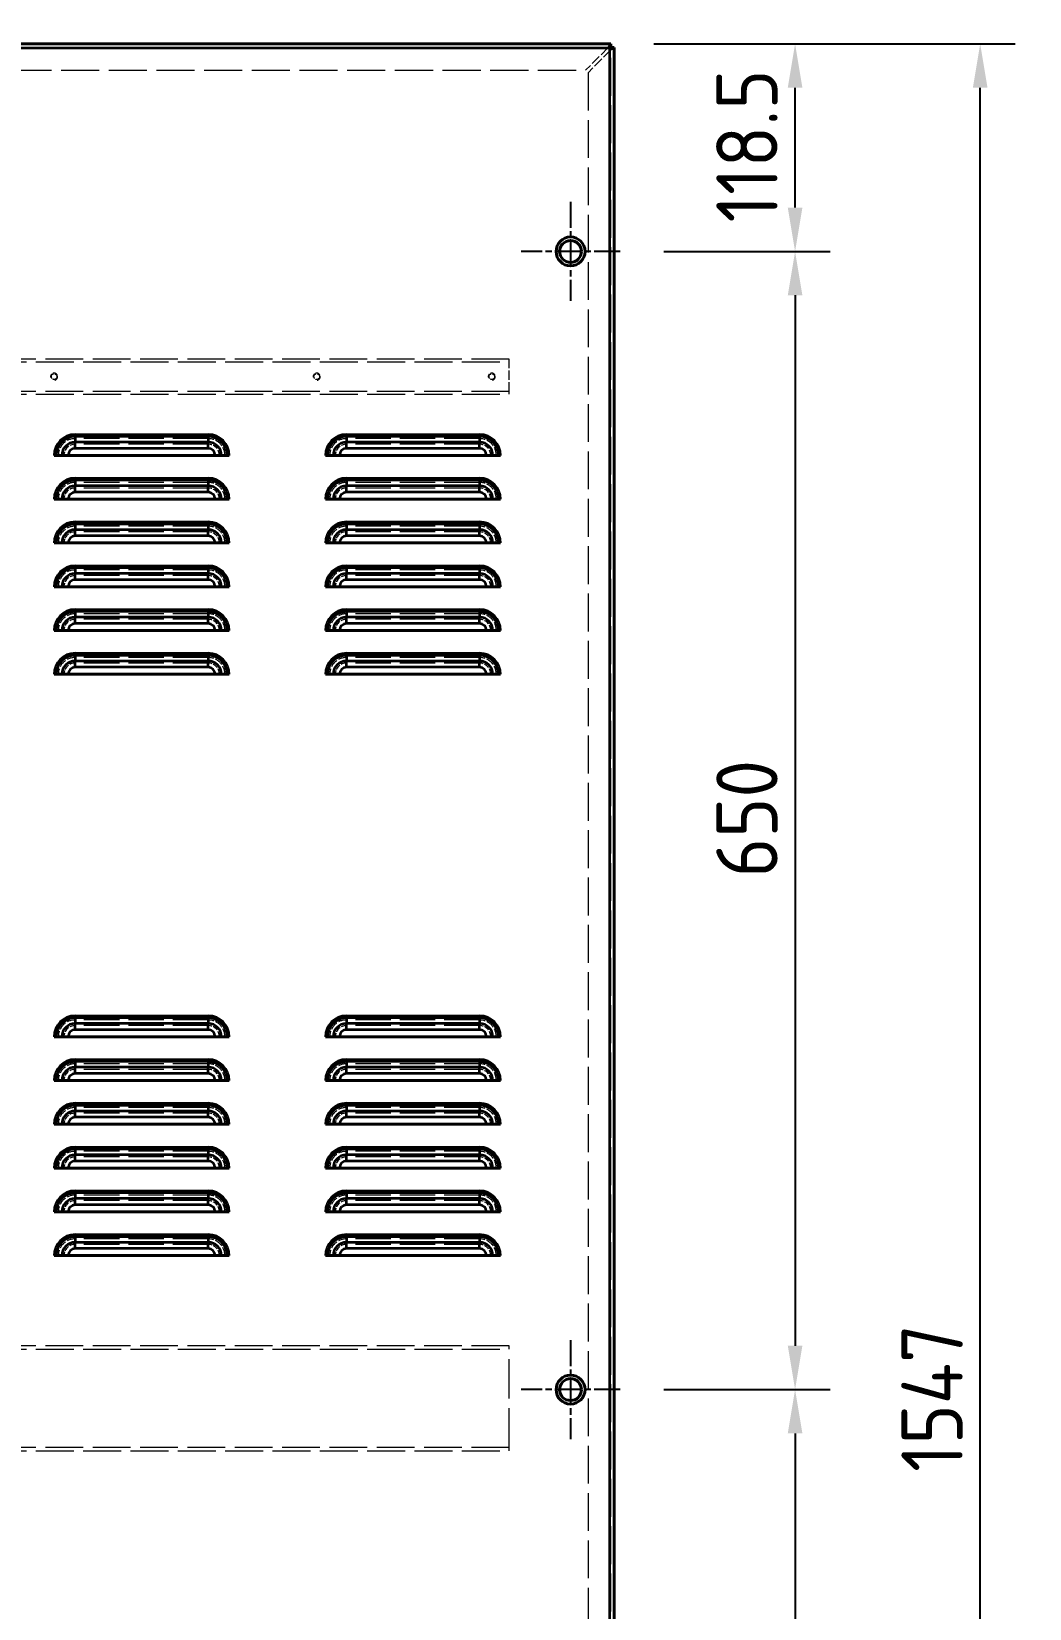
# Model space of a CAD drawing. Header units: millimetres. Extents: x 0 to 51860, y 0 to 5940.
# Drawn here: x 20619 to 21189, y 1892 to 2793 of the extents above; entities that cross this region are included whole.
import ezdxf

# ---------------------------------------------------------------- set-up
doc = ezdxf.new("R2010")
doc.units = ezdxf.units.MM
doc.header["$LTSCALE"] = 10
doc.linetypes.add('CHAIN', pattern=[0.3543, 0.2362, -0.0295, 0.0591, -0.0295])
doc.linetypes.add('DASHED', pattern=[0.2067, 0.1654, -0.0413])
for name, color, linetype, lineweight in [('가려진 것(ISO)', 2, 'DASHED', 18), ('가려진 좁은 것(ISO)', 2, 'DASHED', 18), ('가시적인 것(ISO)', 3, 'Continuous', 40), ('가시적인 좁은 것(ISO)', 3, 'Continuous', 35), ('기호(ISO)', 5, 'Continuous', 25), ('중심 표식(ISO)', 1, 'Continuous', 25), ('치수(ISO)', 2, 'Continuous', 25)]:
    doc.layers.add(name, color=color, linetype=linetype, lineweight=lineweight)
doc.styles.add('치수 텍스트_PSTEK_POSCO', font='isocp.shx')
doc.dimstyles.new('치수_PSTEK_POSCO', dxfattribs={"dimscale": 10, "dimtxt": 3.5, "dimasz": 2.5, "dimexe": 2, "dimexo": 2.5, "dimgap": 1, "dimtad": 1, "dimrnd": 1e-08, "dimdsep": 46, "dimtxsty": '치수 텍스트_PSTEK_POSCO', "dimcen": 0.09, "dimdle": 10, "dimclrd": 7, "dimclre": 7, "dimclrt": 2, "dimadec": 1, "dimazin": 2, "dimtfac": 1, "dimtmove": 0, "dimatfit": 3, "dimfxl": 0, "dimtolj": 1, "dimlwd": -1, "dimlwe": -1, "dimarcsym": 0})
doc.dimstyles.new('치수_PSTEK_POSCO$7', dxfattribs={"dimscale": 10, "dimtxt": 3.5, "dimasz": 2.5, "dimexe": 2, "dimexo": 2.5, "dimgap": 1, "dimtad": 1, "dimrnd": 1e-08, "dimdsep": 46, "dimtxsty": '치수 텍스트_PSTEK_POSCO', "dimcen": 0.09, "dimdle": 10, "dimclrd": 7, "dimclre": 7, "dimclrt": 2, "dimadec": 1, "dimazin": 2, "dimtfac": 1, "dimtmove": 0, "dimatfit": 3, "dimfxl": 0, "dimtolj": 1, "dimlwd": -1, "dimlwe": -1, "dimarcsym": 0})

# ---------------------------------------------------------------- blocks, each defined once
blk = doc.blocks.new('*D164')
at = {"layer": 'Defpoints', "color": 0}
for p in [(20949.64, 2785.83), (21161.12, 2785.83), (20949.64, 1238.83)]:
    blk.add_point(p, dxfattribs=at)
at = {"layer": '치수(ISO)', "color": 7}
for p, q in [((20974.64, 2785.83), (21181.12, 2785.83)), ((21161.12, 1263.83), (21161.12, 2760.83)), ((20974.64, 1238.83), (21181.12, 1238.83))]:
    blk.add_line(p, q, dxfattribs=at)
for points in [[(21156.95, 2760.83), (21165.29, 2760.83), (21161.12, 2785.83)], [(21156.95, 1263.83), (21165.29, 1263.83), (21161.12, 1238.83)]]:
    blk.add_solid(points, dxfattribs=at)
at = {"layer": '치수(ISO)', "color": 2, "insert": (21133.62, 1970.33), "char_height": 35, "attachment_point": 4, "rotation": 90, "style": '치수 텍스트_PSTEK_POSCO'}
blk.add_mtext('\\A1;1547', dxfattribs=at)
blk = doc.blocks.new('*D183')
at = {"layer": 'Defpoints', "color": 0}
for p in [(20955.39, 2667.33), (20955.39, 2017.33), (21055.39, 2017.33)]:
    blk.add_point(p, dxfattribs=at)
at = {"layer": '치수(ISO)', "color": 7}
for p, q in [((20980.39, 2667.33), (21075.39, 2667.33)), ((21055.39, 2642.33), (21055.39, 2042.33)), ((20980.39, 2017.33), (21075.39, 2017.33))]:
    blk.add_line(p, q, dxfattribs=at)
for points in [[(21051.22, 2642.33), (21059.55, 2642.33), (21055.39, 2667.33)], [(21051.22, 2042.33), (21059.55, 2042.33), (21055.39, 2017.33)]]:
    blk.add_solid(points, dxfattribs=at)
at = {"layer": '치수(ISO)', "color": 2, "insert": (21027.89, 2309.77), "char_height": 35, "attachment_point": 4, "rotation": 90, "style": '치수 텍스트_PSTEK_POSCO'}
blk.add_mtext('\\A1;650', dxfattribs=at)
blk = doc.blocks.new('*D184')
at = {"layer": 'Defpoints', "color": 0}
for p in [(20955.39, 2017.33), (20955.39, 1367.33), (21055.39, 1367.33)]:
    blk.add_point(p, dxfattribs=at)
at = {"layer": '치수(ISO)', "color": 7}
for p, q in [((20980.39, 2017.33), (21075.39, 2017.33)), ((21055.39, 1992.33), (21055.39, 1392.33)), ((20980.39, 1367.33), (21075.39, 1367.33))]:
    blk.add_line(p, q, dxfattribs=at)
for points in [[(21051.22, 1992.33), (21059.55, 1992.33), (21055.39, 2017.33)], [(21051.22, 1392.33), (21059.55, 1392.33), (21055.39, 1367.33)]]:
    blk.add_solid(points, dxfattribs=at)
at = {"layer": '치수(ISO)', "color": 2, "insert": (21027.89, 1659.77), "char_height": 35, "attachment_point": 4, "rotation": 90, "style": '치수 텍스트_PSTEK_POSCO'}
blk.add_mtext('\\A1;650', dxfattribs=at)
blk = doc.blocks.new('*D190')
at = {"layer": 'Defpoints', "color": 0}
for p in [(20949.64, 2785.83), (21055.39, 2785.83), (20955.39, 2667.33)]:
    blk.add_point(p, dxfattribs=at)
at = {"layer": '치수(ISO)', "color": 7}
for p, q in [((20974.64, 2785.83), (21075.39, 2785.83)), ((21055.39, 2692.33), (21055.39, 2760.83)), ((20980.39, 2667.33), (21075.39, 2667.33))]:
    blk.add_line(p, q, dxfattribs=at)
for points in [[(21051.22, 2760.83), (21059.55, 2760.83), (21055.39, 2785.83)], [(21051.22, 2692.33), (21059.55, 2692.33), (21055.39, 2667.33)]]:
    blk.add_solid(points, dxfattribs=at)
at = {"layer": '치수(ISO)', "color": 2, "insert": (21027.89, 2683.85), "char_height": 35, "attachment_point": 4, "rotation": 90, "style": '치수 텍스트_PSTEK_POSCO'}
blk.add_mtext('\\A1;118.5', dxfattribs=at)

msp = doc.modelspace()

# ---------------------------------------------------------------- linework, layer by layer
at = {"layer": '가려진 것(ISO)', "ltscale": 13.187259}
msp.add_line((20949.6371, 2783.8297), (20104.6371, 2783.8297), dxfattribs=at)
at = {"layer": '가려진 것(ISO)', "ltscale": 3.474706}
for p, q in [((20948.6229, 2783.7297), (20935.7229, 2770.8297)), ((20950.0371, 2782.3155), (20937.1371, 2769.4155))]:
    msp.add_line(p, q, dxfattribs=at)
at = {"layer": '가려진 것(ISO)', "ltscale": 13.087873}
msp.add_line((20950.1371, 1241.3297), (20950.1371, 2783.3297), dxfattribs=at)
at = {"layer": '가려진 것(ISO)', "ltscale": 13.178061}
msp.add_line((20118.5513, 2770.8297), (20935.7229, 2770.8297), dxfattribs=at)
at = {"layer": '가려진 것(ISO)', "ltscale": 13.08117}
msp.add_line((20937.1371, 2769.4155), (20937.1371, 1255.2439), dxfattribs=at)
at = {"layer": '가려진 것(ISO)', "ltscale": 13.080328}
for p, q in [((20892.1371, 2605.8297), (20162.1371, 2605.8297)), ((20162.1371, 2604.2297), (20892.1371, 2604.2297)), ((20892.1371, 2587.4297), (20162.1371, 2587.4297)), ((20162.1371, 2585.8297), (20892.1371, 2585.8297)), ((20892.1371, 2042.3297), (20162.1371, 2042.3297)), ((20162.1371, 2040.3297), (20892.1371, 2040.3297)), ((20892.1371, 1984.3297), (20162.1371, 1984.3297)), ((20162.1371, 1982.3297), (20892.1371, 1982.3297))]:
    msp.add_line(p, q, dxfattribs=at)
at = {"layer": '가려진 것(ISO)', "ltscale": 0.304651}
for p, q in [((20892.1371, 2604.2297), (20892.1371, 2605.8297)), ((20892.1371, 2585.8297), (20892.1371, 2587.4297))]:
    msp.add_line(p, q, dxfattribs=at)
at = {"layer": '가려진 것(ISO)', "ltscale": 3.19979}
msp.add_line((20892.1371, 2587.4297), (20892.1371, 2604.2297), dxfattribs=at)
at = {"layer": '가려진 것(ISO)', "ltscale": 0.380839}
for p, q in [((20892.1371, 2040.3297), (20892.1371, 2042.3297)), ((20892.1371, 1982.3297), (20892.1371, 1984.3297))]:
    msp.add_line(p, q, dxfattribs=at)
at = {"layer": '가려진 것(ISO)', "ltscale": 13.546203}
msp.add_line((20892.1371, 1984.3297), (20892.1371, 2040.3297), dxfattribs=at)
at = {"layer": '가려진 것(ISO)', "ltscale": 1.939842}
for centre in [(20632.1371, 2595.8297), (20782.1371, 2595.8297), (20882.1371, 2595.8297)]:
    msp.add_circle(centre, 1.621, dxfattribs=at)
at = {"layer": '가려진 것(ISO)', "ltscale": 1.795034}
for centre in [(20632.1371, 2595.8297), (20782.1371, 2595.8297), (20882.1371, 2595.8297)]:
    msp.add_arc(centre, 2, 280, 190, dxfattribs=at)
at = {"layer": '가려진 것(ISO)', "ltscale": 0.684692}
for points in [[(20948.6229, 2783.7297), (20948.9792, 2784.544), (20949.3355, 2785.3349), (20949.6918, 2785.6577), (20949.8167, 2785.7708), (20949.9415, 2785.8297), (20950.0664, 2785.8297)], [(20952.1371, 2783.759), (20952.1371, 2783.4027), (20951.6171, 2783.0464), (20950.8696, 2782.6901), (20950.6076, 2782.5652), (20950.3224, 2782.4404), (20950.0371, 2782.3155)]]:
    msp.add_open_spline(points, degree=3, knots=[0, 0, 0, 0, 1.16317827, 1.16317827, 1.16317827, 1.57079633, 1.57079633, 1.57079633, 1.57079633], dxfattribs=at)
at = {"layer": '가려진 것(ISO)', "ltscale": 0.194202}
for points in [[(20949.6371, 2783.8182), (20949.299, 2783.801), (20948.961, 2783.7665), (20948.6229, 2783.7297)], [(20950.1256, 2783.3297), (20950.1083, 2782.9917), (20950.0739, 2782.6536), (20950.0371, 2782.3155)]]:
    msp.add_open_spline(points, degree=3, dxfattribs=at)
at = {"layer": '가려진 좁은 것(ISO)', "ltscale": 13.155603}
msp.add_line((20948.6229, 2783.7297), (20105.6513, 2783.7297), dxfattribs=at)
at = {"layer": '가려진 좁은 것(ISO)', "ltscale": 13.070656}
msp.add_line((20950.0371, 1242.3439), (20950.0371, 2782.3155), dxfattribs=at)
at = {"layer": '가려진 좁은 것(ISO)', "ltscale": 12.256087}
for p, q in [((20720.1371, 2560.4297), (20644.1371, 2560.4297)), ((20875.1371, 2560.4297), (20799.1371, 2560.4297)), ((20720.1371, 2557.2297), (20644.1371, 2557.2297)), ((20875.1371, 2557.2297), (20799.1371, 2557.2297)), ((20720.1371, 2535.4297), (20644.1371, 2535.4297)), ((20720.1371, 2532.2297), (20644.1371, 2532.2297)), ((20875.1371, 2535.4297), (20799.1371, 2535.4297)), ((20875.1371, 2532.2297), (20799.1371, 2532.2297)), ((20720.1371, 2510.4297), (20644.1371, 2510.4297)), ((20720.1371, 2507.2297), (20644.1371, 2507.2297)), ((20875.1371, 2510.4297), (20799.1371, 2510.4297)), ((20875.1371, 2507.2297), (20799.1371, 2507.2297)), ((20720.1371, 2485.4297), (20644.1371, 2485.4297)), ((20720.1371, 2482.2297), (20644.1371, 2482.2297)), ((20875.1371, 2485.4297), (20799.1371, 2485.4297)), ((20875.1371, 2482.2297), (20799.1371, 2482.2297)), ((20720.1371, 2460.4297), (20644.1371, 2460.4297)), ((20875.1371, 2460.4297), (20799.1371, 2460.4297)), ((20720.1371, 2457.2297), (20644.1371, 2457.2297)), ((20875.1371, 2457.2297), (20799.1371, 2457.2297)), ((20720.1371, 2435.4297), (20644.1371, 2435.4297)), ((20720.1371, 2432.2297), (20644.1371, 2432.2297)), ((20875.1371, 2435.4297), (20799.1371, 2435.4297)), ((20875.1371, 2432.2297), (20799.1371, 2432.2297)), ((20720.1371, 2228.4297), (20644.1371, 2228.4297)), ((20720.1371, 2225.2297), (20644.1371, 2225.2297)), ((20875.1371, 2228.4297), (20799.1371, 2228.4297)), ((20875.1371, 2225.2297), (20799.1371, 2225.2297)), ((20720.1371, 2203.4297), (20644.1371, 2203.4297)), ((20720.1371, 2200.2297), (20644.1371, 2200.2297)), ((20875.1371, 2203.4297), (20799.1371, 2203.4297)), ((20875.1371, 2200.2297), (20799.1371, 2200.2297)), ((20720.1371, 2178.4297), (20644.1371, 2178.4297)), ((20720.1371, 2175.2297), (20644.1371, 2175.2297)), ((20875.1371, 2178.4297), (20799.1371, 2178.4297)), ((20875.1371, 2175.2297), (20799.1371, 2175.2297)), ((20720.1371, 2153.4297), (20644.1371, 2153.4297)), ((20875.1371, 2153.4297), (20799.1371, 2153.4297)), ((20720.1371, 2150.2297), (20644.1371, 2150.2297)), ((20875.1371, 2150.2297), (20799.1371, 2150.2297)), ((20720.1371, 2128.4297), (20644.1371, 2128.4297)), ((20875.1371, 2128.4297), (20799.1371, 2128.4297)), ((20720.1371, 2125.2297), (20644.1371, 2125.2297)), ((20875.1371, 2125.2297), (20799.1371, 2125.2297)), ((20720.1371, 2103.4297), (20644.1371, 2103.4297)), ((20720.1371, 2100.2297), (20644.1371, 2100.2297)), ((20875.1371, 2103.4297), (20799.1371, 2103.4297)), ((20875.1371, 2100.2297), (20799.1371, 2100.2297))]:
    msp.add_line(p, q, dxfattribs=at)
at = {"layer": '가려진 좁은 것(ISO)', "ltscale": 2.872115}
for centre, start, end in [((20644.1371, 2550.8297), 90, 180), ((20720.1371, 2550.8297), 0, 90), ((20799.1371, 2550.8297), 90, 180), ((20875.1371, 2550.8297), 0, 90), ((20644.1371, 2525.8297), 90, 180), ((20720.1371, 2525.8297), 0, 90), ((20799.1371, 2525.8297), 90, 180), ((20875.1371, 2525.8297), 0, 90), ((20644.1371, 2500.8297), 90, 180), ((20720.1371, 2500.8297), 0, 90), ((20799.1371, 2500.8297), 90, 180), ((20875.1371, 2500.8297), 0, 90), ((20644.1371, 2475.8297), 90, 180), ((20720.1371, 2475.8297), 0, 90), ((20799.1371, 2475.8297), 90, 180), ((20875.1371, 2475.8297), 0, 90), ((20644.1371, 2450.8297), 90, 180), ((20720.1371, 2450.8297), 0, 90), ((20799.1371, 2450.8297), 90, 180), ((20875.1371, 2450.8297), 0, 90), ((20644.1371, 2425.8297), 90, 180), ((20720.1371, 2425.8297), 0, 90), ((20799.1371, 2425.8297), 90, 180), ((20875.1371, 2425.8297), 0, 90), ((20644.1371, 2218.8297), 90, 180), ((20720.1371, 2218.8297), 0, 90), ((20799.1371, 2218.8297), 90, 180), ((20875.1371, 2218.8297), 0, 90), ((20644.1371, 2193.8297), 90, 180), ((20720.1371, 2193.8297), 0, 90), ((20799.1371, 2193.8297), 90, 180), ((20875.1371, 2193.8297), 0, 90), ((20644.1371, 2168.8297), 90, 180), ((20720.1371, 2168.8297), 0, 90), ((20799.1371, 2168.8297), 90, 180), ((20875.1371, 2168.8297), 0, 90), ((20644.1371, 2143.8297), 90, 180), ((20720.1371, 2143.8297), 0, 90), ((20799.1371, 2143.8297), 90, 180), ((20875.1371, 2143.8297), 0, 90), ((20644.1371, 2118.8297), 90, 180), ((20720.1371, 2118.8297), 0, 90), ((20799.1371, 2118.8297), 90, 180), ((20875.1371, 2118.8297), 0, 90), ((20644.1371, 2093.8297), 90, 180), ((20720.1371, 2093.8297), 0, 90), ((20799.1371, 2093.8297), 90, 180), ((20875.1371, 2093.8297), 0, 90)]:
    msp.add_arc(centre, 9.6, start, end, dxfattribs=at)
at = {"layer": '가려진 좁은 것(ISO)', "ltscale": 1.91471}
for centre, start, end in [((20644.1371, 2550.8297), 90, 180), ((20720.1371, 2550.8297), 0, 90), ((20799.1371, 2550.8297), 90, 180), ((20875.1371, 2550.8297), 0, 90), ((20644.1371, 2525.8297), 90, 180), ((20720.1371, 2525.8297), 0, 90), ((20799.1371, 2525.8297), 90, 180), ((20875.1371, 2525.8297), 0, 90), ((20644.1371, 2500.8297), 90, 180), ((20720.1371, 2500.8297), 0, 90), ((20799.1371, 2500.8297), 90, 180), ((20875.1371, 2500.8297), 0, 90), ((20644.1371, 2475.8297), 90, 180), ((20720.1371, 2475.8297), 0, 90), ((20799.1371, 2475.8297), 90, 180), ((20875.1371, 2475.8297), 0, 90), ((20644.1371, 2450.8297), 90, 180), ((20720.1371, 2450.8297), 0, 90), ((20799.1371, 2450.8297), 90, 180), ((20875.1371, 2450.8297), 0, 90), ((20644.1371, 2425.8297), 90, 180), ((20720.1371, 2425.8297), 0, 90), ((20799.1371, 2425.8297), 90, 180), ((20875.1371, 2425.8297), 0, 90), ((20644.1371, 2218.8297), 90, 180), ((20720.1371, 2218.8297), 0, 90), ((20799.1371, 2218.8297), 90, 180), ((20875.1371, 2218.8297), 0, 90), ((20644.1371, 2193.8297), 90, 180), ((20720.1371, 2193.8297), 0, 90), ((20799.1371, 2193.8297), 90, 180), ((20875.1371, 2193.8297), 0, 90), ((20644.1371, 2168.8297), 90, 180), ((20720.1371, 2168.8297), 0, 90), ((20799.1371, 2168.8297), 90, 180), ((20875.1371, 2168.8297), 0, 90), ((20644.1371, 2143.8297), 90, 180), ((20720.1371, 2143.8297), 0, 90), ((20799.1371, 2143.8297), 90, 180), ((20875.1371, 2143.8297), 0, 90), ((20644.1371, 2118.8297), 90, 180), ((20720.1371, 2118.8297), 0, 90), ((20799.1371, 2118.8297), 90, 180), ((20875.1371, 2118.8297), 0, 90), ((20644.1371, 2093.8297), 90, 180), ((20720.1371, 2093.8297), 0, 90), ((20799.1371, 2093.8297), 90, 180), ((20875.1371, 2093.8297), 0, 90)]:
    msp.add_arc(centre, 6.4, start, end, dxfattribs=at)
at = {"layer": '가시적인 것(ISO)'}
for p, q in [((20104.6371, 2785.8297), (20949.6371, 2785.8297)), ((20950.0664, 2785.8297), (20949.6371, 2785.8297)), ((20949.6371, 2783.3297), (20949.6371, 2785.8297)), ((20949.6371, 2783.8297), (20950.0664, 2783.8297)), ((20952.1371, 2783.3297), (20949.6371, 2783.3297)), ((20950.0664, 2783.8297), (20950.0664, 2785.8297)), ((20950.1371, 2783.759), (20952.1371, 2783.759)), ((20950.1371, 2783.3297), (20950.1371, 2783.759)), ((20952.1371, 2783.3297), (20952.1371, 2783.759)), ((20952.1371, 2783.3297), (20952.1371, 1241.3297)), ((20632.1371, 2550.8297), (20633.3371, 2550.8297)), ((20633.3371, 2550.8297), (20636.5371, 2550.8297)), ((20640.1371, 2550.8297), (20636.5371, 2550.8297)), ((20724.1371, 2550.8297), (20640.1371, 2550.8297)), ((20727.7371, 2550.8297), (20724.1371, 2550.8297)), ((20727.7371, 2550.8297), (20730.9371, 2550.8297)), ((20730.9371, 2550.8297), (20732.1371, 2550.8297)), ((20787.1371, 2550.8297), (20788.3371, 2550.8297)), ((20788.3371, 2550.8297), (20791.5371, 2550.8297)), ((20795.1371, 2550.8297), (20791.5371, 2550.8297)), ((20879.1371, 2550.8297), (20795.1371, 2550.8297)), ((20882.7371, 2550.8297), (20879.1371, 2550.8297)), ((20882.7371, 2550.8297), (20885.9371, 2550.8297)), ((20885.9371, 2550.8297), (20887.1371, 2550.8297)), ((20632.1371, 2525.8297), (20633.3371, 2525.8297)), ((20633.3371, 2525.8297), (20636.5371, 2525.8297)), ((20640.1371, 2525.8297), (20636.5371, 2525.8297)), ((20724.1371, 2525.8297), (20640.1371, 2525.8297)), ((20727.7371, 2525.8297), (20724.1371, 2525.8297)), ((20727.7371, 2525.8297), (20730.9371, 2525.8297)), ((20730.9371, 2525.8297), (20732.1371, 2525.8297)), ((20787.1371, 2525.8297), (20788.3371, 2525.8297)), ((20788.3371, 2525.8297), (20791.5371, 2525.8297)), ((20795.1371, 2525.8297), (20791.5371, 2525.8297)), ((20879.1371, 2525.8297), (20795.1371, 2525.8297)), ((20882.7371, 2525.8297), (20879.1371, 2525.8297)), ((20882.7371, 2525.8297), (20885.9371, 2525.8297)), ((20885.9371, 2525.8297), (20887.1371, 2525.8297)), ((20632.1371, 2500.8297), (20633.3371, 2500.8297)), ((20633.3371, 2500.8297), (20636.5371, 2500.8297)), ((20640.1371, 2500.8297), (20636.5371, 2500.8297)), ((20724.1371, 2500.8297), (20640.1371, 2500.8297)), ((20727.7371, 2500.8297), (20724.1371, 2500.8297)), ((20727.7371, 2500.8297), (20730.9371, 2500.8297)), ((20730.9371, 2500.8297), (20732.1371, 2500.8297)), ((20787.1371, 2500.8297), (20788.3371, 2500.8297)), ((20788.3371, 2500.8297), (20791.5371, 2500.8297)), ((20795.1371, 2500.8297), (20791.5371, 2500.8297)), ((20879.1371, 2500.8297), (20795.1371, 2500.8297)), ((20882.7371, 2500.8297), (20879.1371, 2500.8297)), ((20882.7371, 2500.8297), (20885.9371, 2500.8297)), ((20885.9371, 2500.8297), (20887.1371, 2500.8297)), ((20632.1371, 2475.8297), (20633.3371, 2475.8297)), ((20633.3371, 2475.8297), (20636.5371, 2475.8297)), ((20640.1371, 2475.8297), (20636.5371, 2475.8297)), ((20724.1371, 2475.8297), (20640.1371, 2475.8297)), ((20727.7371, 2475.8297), (20724.1371, 2475.8297)), ((20727.7371, 2475.8297), (20730.9371, 2475.8297)), ((20730.9371, 2475.8297), (20732.1371, 2475.8297)), ((20787.1371, 2475.8297), (20788.3371, 2475.8297)), ((20788.3371, 2475.8297), (20791.5371, 2475.8297)), ((20795.1371, 2475.8297), (20791.5371, 2475.8297)), ((20879.1371, 2475.8297), (20795.1371, 2475.8297)), ((20882.7371, 2475.8297), (20879.1371, 2475.8297)), ((20882.7371, 2475.8297), (20885.9371, 2475.8297)), ((20885.9371, 2475.8297), (20887.1371, 2475.8297)), ((20632.1371, 2450.8297), (20633.3371, 2450.8297)), ((20633.3371, 2450.8297), (20636.5371, 2450.8297)), ((20640.1371, 2450.8297), (20636.5371, 2450.8297)), ((20724.1371, 2450.8297), (20640.1371, 2450.8297)), ((20727.7371, 2450.8297), (20724.1371, 2450.8297)), ((20727.7371, 2450.8297), (20730.9371, 2450.8297)), ((20730.9371, 2450.8297), (20732.1371, 2450.8297)), ((20787.1371, 2450.8297), (20788.3371, 2450.8297)), ((20788.3371, 2450.8297), (20791.5371, 2450.8297)), ((20795.1371, 2450.8297), (20791.5371, 2450.8297)), ((20879.1371, 2450.8297), (20795.1371, 2450.8297)), ((20882.7371, 2450.8297), (20879.1371, 2450.8297)), ((20882.7371, 2450.8297), (20885.9371, 2450.8297)), ((20885.9371, 2450.8297), (20887.1371, 2450.8297)), ((20632.1371, 2425.8297), (20633.3371, 2425.8297)), ((20633.3371, 2425.8297), (20636.5371, 2425.8297)), ((20640.1371, 2425.8297), (20636.5371, 2425.8297)), ((20724.1371, 2425.8297), (20640.1371, 2425.8297)), ((20727.7371, 2425.8297), (20724.1371, 2425.8297)), ((20727.7371, 2425.8297), (20730.9371, 2425.8297)), ((20730.9371, 2425.8297), (20732.1371, 2425.8297)), ((20787.1371, 2425.8297), (20788.3371, 2425.8297)), ((20788.3371, 2425.8297), (20791.5371, 2425.8297)), ((20795.1371, 2425.8297), (20791.5371, 2425.8297)), ((20879.1371, 2425.8297), (20795.1371, 2425.8297)), ((20882.7371, 2425.8297), (20879.1371, 2425.8297)), ((20882.7371, 2425.8297), (20885.9371, 2425.8297)), ((20885.9371, 2425.8297), (20887.1371, 2425.8297)), ((20632.1371, 2218.8297), (20633.3371, 2218.8297)), ((20633.3371, 2218.8297), (20636.5371, 2218.8297)), ((20640.1371, 2218.8297), (20636.5371, 2218.8297)), ((20724.1371, 2218.8297), (20640.1371, 2218.8297)), ((20727.7371, 2218.8297), (20724.1371, 2218.8297)), ((20727.7371, 2218.8297), (20730.9371, 2218.8297)), ((20730.9371, 2218.8297), (20732.1371, 2218.8297)), ((20787.1371, 2218.8297), (20788.3371, 2218.8297)), ((20788.3371, 2218.8297), (20791.5371, 2218.8297)), ((20795.1371, 2218.8297), (20791.5371, 2218.8297)), ((20879.1371, 2218.8297), (20795.1371, 2218.8297)), ((20882.7371, 2218.8297), (20879.1371, 2218.8297)), ((20882.7371, 2218.8297), (20885.9371, 2218.8297)), ((20885.9371, 2218.8297), (20887.1371, 2218.8297)), ((20632.1371, 2193.8297), (20633.3371, 2193.8297)), ((20633.3371, 2193.8297), (20636.5371, 2193.8297)), ((20640.1371, 2193.8297), (20636.5371, 2193.8297)), ((20724.1371, 2193.8297), (20640.1371, 2193.8297)), ((20727.7371, 2193.8297), (20724.1371, 2193.8297)), ((20727.7371, 2193.8297), (20730.9371, 2193.8297)), ((20730.9371, 2193.8297), (20732.1371, 2193.8297)), ((20787.1371, 2193.8297), (20788.3371, 2193.8297)), ((20788.3371, 2193.8297), (20791.5371, 2193.8297)), ((20795.1371, 2193.8297), (20791.5371, 2193.8297)), ((20879.1371, 2193.8297), (20795.1371, 2193.8297)), ((20882.7371, 2193.8297), (20879.1371, 2193.8297)), ((20882.7371, 2193.8297), (20885.9371, 2193.8297)), ((20885.9371, 2193.8297), (20887.1371, 2193.8297)), ((20632.1371, 2168.8297), (20633.3371, 2168.8297)), ((20633.3371, 2168.8297), (20636.5371, 2168.8297)), ((20640.1371, 2168.8297), (20636.5371, 2168.8297)), ((20724.1371, 2168.8297), (20640.1371, 2168.8297)), ((20727.7371, 2168.8297), (20724.1371, 2168.8297)), ((20727.7371, 2168.8297), (20730.9371, 2168.8297)), ((20730.9371, 2168.8297), (20732.1371, 2168.8297)), ((20787.1371, 2168.8297), (20788.3371, 2168.8297)), ((20788.3371, 2168.8297), (20791.5371, 2168.8297)), ((20795.1371, 2168.8297), (20791.5371, 2168.8297)), ((20879.1371, 2168.8297), (20795.1371, 2168.8297)), ((20882.7371, 2168.8297), (20879.1371, 2168.8297)), ((20882.7371, 2168.8297), (20885.9371, 2168.8297)), ((20885.9371, 2168.8297), (20887.1371, 2168.8297)), ((20632.1371, 2143.8297), (20633.3371, 2143.8297)), ((20633.3371, 2143.8297), (20636.5371, 2143.8297)), ((20640.1371, 2143.8297), (20636.5371, 2143.8297)), ((20724.1371, 2143.8297), (20640.1371, 2143.8297)), ((20727.7371, 2143.8297), (20724.1371, 2143.8297)), ((20727.7371, 2143.8297), (20730.9371, 2143.8297)), ((20730.9371, 2143.8297), (20732.1371, 2143.8297)), ((20787.1371, 2143.8297), (20788.3371, 2143.8297)), ((20788.3371, 2143.8297), (20791.5371, 2143.8297)), ((20795.1371, 2143.8297), (20791.5371, 2143.8297)), ((20879.1371, 2143.8297), (20795.1371, 2143.8297)), ((20882.7371, 2143.8297), (20879.1371, 2143.8297)), ((20882.7371, 2143.8297), (20885.9371, 2143.8297)), ((20885.9371, 2143.8297), (20887.1371, 2143.8297)), ((20632.1371, 2118.8297), (20633.3371, 2118.8297)), ((20633.3371, 2118.8297), (20636.5371, 2118.8297)), ((20640.1371, 2118.8297), (20636.5371, 2118.8297)), ((20724.1371, 2118.8297), (20640.1371, 2118.8297)), ((20727.7371, 2118.8297), (20724.1371, 2118.8297)), ((20727.7371, 2118.8297), (20730.9371, 2118.8297)), ((20730.9371, 2118.8297), (20732.1371, 2118.8297)), ((20787.1371, 2118.8297), (20788.3371, 2118.8297)), ((20788.3371, 2118.8297), (20791.5371, 2118.8297)), ((20795.1371, 2118.8297), (20791.5371, 2118.8297)), ((20879.1371, 2118.8297), (20795.1371, 2118.8297)), ((20882.7371, 2118.8297), (20879.1371, 2118.8297)), ((20882.7371, 2118.8297), (20885.9371, 2118.8297)), ((20885.9371, 2118.8297), (20887.1371, 2118.8297)), ((20632.1371, 2093.8297), (20633.3371, 2093.8297)), ((20633.3371, 2093.8297), (20636.5371, 2093.8297)), ((20640.1371, 2093.8297), (20636.5371, 2093.8297)), ((20724.1371, 2093.8297), (20640.1371, 2093.8297)), ((20727.7371, 2093.8297), (20724.1371, 2093.8297)), ((20727.7371, 2093.8297), (20730.9371, 2093.8297)), ((20730.9371, 2093.8297), (20732.1371, 2093.8297)), ((20787.1371, 2093.8297), (20788.3371, 2093.8297)), ((20788.3371, 2093.8297), (20791.5371, 2093.8297)), ((20795.1371, 2093.8297), (20791.5371, 2093.8297)), ((20879.1371, 2093.8297), (20795.1371, 2093.8297)), ((20882.7371, 2093.8297), (20879.1371, 2093.8297)), ((20882.7371, 2093.8297), (20885.9371, 2093.8297)), ((20885.9371, 2093.8297), (20887.1371, 2093.8297))]:
    msp.add_line(p, q, dxfattribs=at)
for centre, radius in [((20927.1371, 2667.3297), 8.25), ((20927.1371, 2667.3297), 6.25), ((20927.1371, 2017.3297), 8.25), ((20927.1371, 2017.3297), 6.25)]:
    msp.add_circle(centre, radius, dxfattribs=at)
for points in [[(20950.0664, 2783.8297), (20949.9233, 2783.8297), (20949.7802, 2783.8255), (20949.6371, 2783.8182)], [(20950.1371, 2783.759), (20950.1371, 2783.6159), (20950.1329, 2783.4728), (20950.1256, 2783.3297)]]:
    msp.add_open_spline(points, degree=3, dxfattribs=at)
at = {"layer": '가시적인 좁은 것(ISO)'}
for p, q in [((20949.6371, 2783.3297), (20104.6371, 2783.3297)), ((20949.6371, 1241.3297), (20949.6371, 2783.3297)), ((20644.1371, 2562.8297), (20644.1371, 2561.6297)), ((20644.1371, 2562.8297), (20720.1371, 2562.8297)), ((20644.1371, 2561.6297), (20644.1371, 2558.4297)), ((20720.1371, 2561.6297), (20644.1371, 2561.6297)), ((20644.1371, 2554.8297), (20644.1371, 2558.4297)), ((20720.1371, 2558.4297), (20644.1371, 2558.4297)), ((20720.1371, 2562.8297), (20720.1371, 2561.6297)), ((20720.1371, 2561.6297), (20720.1371, 2558.4297)), ((20720.1371, 2554.8297), (20720.1371, 2558.4297)), ((20799.1371, 2562.8297), (20799.1371, 2561.6297)), ((20799.1371, 2562.8297), (20875.1371, 2562.8297)), ((20799.1371, 2561.6297), (20799.1371, 2558.4297)), ((20875.1371, 2561.6297), (20799.1371, 2561.6297)), ((20799.1371, 2554.8297), (20799.1371, 2558.4297)), ((20875.1371, 2558.4297), (20799.1371, 2558.4297)), ((20875.1371, 2562.8297), (20875.1371, 2561.6297)), ((20875.1371, 2561.6297), (20875.1371, 2558.4297)), ((20875.1371, 2554.8297), (20875.1371, 2558.4297)), ((20720.1371, 2554.8297), (20644.1371, 2554.8297)), ((20875.1371, 2554.8297), (20799.1371, 2554.8297)), ((20644.1371, 2537.8297), (20644.1371, 2536.6297)), ((20644.1371, 2537.8297), (20720.1371, 2537.8297)), ((20644.1371, 2536.6297), (20644.1371, 2533.4297)), ((20720.1371, 2536.6297), (20644.1371, 2536.6297)), ((20644.1371, 2529.8297), (20644.1371, 2533.4297)), ((20720.1371, 2533.4297), (20644.1371, 2533.4297)), ((20720.1371, 2537.8297), (20720.1371, 2536.6297)), ((20720.1371, 2536.6297), (20720.1371, 2533.4297)), ((20720.1371, 2529.8297), (20720.1371, 2533.4297)), ((20799.1371, 2537.8297), (20799.1371, 2536.6297)), ((20799.1371, 2537.8297), (20875.1371, 2537.8297)), ((20799.1371, 2536.6297), (20799.1371, 2533.4297)), ((20875.1371, 2536.6297), (20799.1371, 2536.6297)), ((20799.1371, 2529.8297), (20799.1371, 2533.4297)), ((20875.1371, 2533.4297), (20799.1371, 2533.4297)), ((20875.1371, 2537.8297), (20875.1371, 2536.6297)), ((20875.1371, 2536.6297), (20875.1371, 2533.4297)), ((20875.1371, 2529.8297), (20875.1371, 2533.4297)), ((20720.1371, 2529.8297), (20644.1371, 2529.8297)), ((20875.1371, 2529.8297), (20799.1371, 2529.8297)), ((20644.1371, 2512.8297), (20644.1371, 2511.6297)), ((20644.1371, 2512.8297), (20720.1371, 2512.8297)), ((20720.1371, 2512.8297), (20720.1371, 2511.6297)), ((20799.1371, 2512.8297), (20799.1371, 2511.6297)), ((20799.1371, 2512.8297), (20875.1371, 2512.8297)), ((20875.1371, 2512.8297), (20875.1371, 2511.6297)), ((20644.1371, 2511.6297), (20644.1371, 2508.4297)), ((20720.1371, 2511.6297), (20644.1371, 2511.6297)), ((20644.1371, 2504.8297), (20644.1371, 2508.4297)), ((20720.1371, 2508.4297), (20644.1371, 2508.4297)), ((20720.1371, 2504.8297), (20644.1371, 2504.8297)), ((20720.1371, 2511.6297), (20720.1371, 2508.4297)), ((20720.1371, 2504.8297), (20720.1371, 2508.4297)), ((20799.1371, 2511.6297), (20799.1371, 2508.4297)), ((20875.1371, 2511.6297), (20799.1371, 2511.6297)), ((20799.1371, 2504.8297), (20799.1371, 2508.4297)), ((20875.1371, 2508.4297), (20799.1371, 2508.4297)), ((20875.1371, 2504.8297), (20799.1371, 2504.8297)), ((20875.1371, 2511.6297), (20875.1371, 2508.4297)), ((20875.1371, 2504.8297), (20875.1371, 2508.4297)), ((20644.1371, 2487.8297), (20644.1371, 2486.6297)), ((20644.1371, 2487.8297), (20720.1371, 2487.8297)), ((20644.1371, 2486.6297), (20644.1371, 2483.4297)), ((20720.1371, 2486.6297), (20644.1371, 2486.6297)), ((20720.1371, 2487.8297), (20720.1371, 2486.6297)), ((20720.1371, 2486.6297), (20720.1371, 2483.4297)), ((20799.1371, 2487.8297), (20799.1371, 2486.6297)), ((20799.1371, 2487.8297), (20875.1371, 2487.8297)), ((20799.1371, 2486.6297), (20799.1371, 2483.4297)), ((20875.1371, 2486.6297), (20799.1371, 2486.6297)), ((20875.1371, 2487.8297), (20875.1371, 2486.6297)), ((20875.1371, 2486.6297), (20875.1371, 2483.4297)), ((20644.1371, 2479.8297), (20644.1371, 2483.4297)), ((20720.1371, 2483.4297), (20644.1371, 2483.4297)), ((20720.1371, 2479.8297), (20644.1371, 2479.8297)), ((20720.1371, 2479.8297), (20720.1371, 2483.4297)), ((20799.1371, 2479.8297), (20799.1371, 2483.4297)), ((20875.1371, 2483.4297), (20799.1371, 2483.4297)), ((20875.1371, 2479.8297), (20799.1371, 2479.8297)), ((20875.1371, 2479.8297), (20875.1371, 2483.4297)), ((20644.1371, 2462.8297), (20644.1371, 2461.6297)), ((20644.1371, 2462.8297), (20720.1371, 2462.8297)), ((20644.1371, 2461.6297), (20644.1371, 2458.4297)), ((20720.1371, 2461.6297), (20644.1371, 2461.6297)), ((20720.1371, 2462.8297), (20720.1371, 2461.6297)), ((20720.1371, 2461.6297), (20720.1371, 2458.4297)), ((20799.1371, 2462.8297), (20799.1371, 2461.6297)), ((20799.1371, 2462.8297), (20875.1371, 2462.8297)), ((20799.1371, 2461.6297), (20799.1371, 2458.4297)), ((20875.1371, 2461.6297), (20799.1371, 2461.6297)), ((20875.1371, 2462.8297), (20875.1371, 2461.6297)), ((20875.1371, 2461.6297), (20875.1371, 2458.4297)), ((20644.1371, 2454.8297), (20644.1371, 2458.4297)), ((20720.1371, 2458.4297), (20644.1371, 2458.4297)), ((20720.1371, 2454.8297), (20644.1371, 2454.8297)), ((20720.1371, 2454.8297), (20720.1371, 2458.4297)), ((20799.1371, 2454.8297), (20799.1371, 2458.4297)), ((20875.1371, 2458.4297), (20799.1371, 2458.4297)), ((20875.1371, 2454.8297), (20799.1371, 2454.8297)), ((20875.1371, 2454.8297), (20875.1371, 2458.4297)), ((20644.1371, 2437.8297), (20644.1371, 2436.6297)), ((20644.1371, 2437.8297), (20720.1371, 2437.8297)), ((20644.1371, 2436.6297), (20644.1371, 2433.4297)), ((20720.1371, 2436.6297), (20644.1371, 2436.6297)), ((20644.1371, 2429.8297), (20644.1371, 2433.4297)), ((20720.1371, 2433.4297), (20644.1371, 2433.4297)), ((20720.1371, 2437.8297), (20720.1371, 2436.6297)), ((20720.1371, 2436.6297), (20720.1371, 2433.4297)), ((20720.1371, 2429.8297), (20720.1371, 2433.4297)), ((20799.1371, 2437.8297), (20799.1371, 2436.6297)), ((20799.1371, 2437.8297), (20875.1371, 2437.8297)), ((20799.1371, 2436.6297), (20799.1371, 2433.4297)), ((20875.1371, 2436.6297), (20799.1371, 2436.6297)), ((20799.1371, 2429.8297), (20799.1371, 2433.4297)), ((20875.1371, 2433.4297), (20799.1371, 2433.4297)), ((20875.1371, 2437.8297), (20875.1371, 2436.6297)), ((20875.1371, 2436.6297), (20875.1371, 2433.4297)), ((20875.1371, 2429.8297), (20875.1371, 2433.4297)), ((20720.1371, 2429.8297), (20644.1371, 2429.8297)), ((20875.1371, 2429.8297), (20799.1371, 2429.8297)), ((20644.1371, 2230.8297), (20644.1371, 2229.6297)), ((20644.1371, 2230.8297), (20720.1371, 2230.8297)), ((20644.1371, 2229.6297), (20644.1371, 2226.4297)), ((20720.1371, 2229.6297), (20644.1371, 2229.6297)), ((20644.1371, 2222.8297), (20644.1371, 2226.4297)), ((20720.1371, 2226.4297), (20644.1371, 2226.4297)), ((20720.1371, 2230.8297), (20720.1371, 2229.6297)), ((20720.1371, 2229.6297), (20720.1371, 2226.4297)), ((20720.1371, 2222.8297), (20720.1371, 2226.4297)), ((20799.1371, 2230.8297), (20799.1371, 2229.6297)), ((20799.1371, 2230.8297), (20875.1371, 2230.8297)), ((20799.1371, 2229.6297), (20799.1371, 2226.4297)), ((20875.1371, 2229.6297), (20799.1371, 2229.6297)), ((20799.1371, 2222.8297), (20799.1371, 2226.4297)), ((20875.1371, 2226.4297), (20799.1371, 2226.4297)), ((20875.1371, 2230.8297), (20875.1371, 2229.6297)), ((20875.1371, 2229.6297), (20875.1371, 2226.4297)), ((20875.1371, 2222.8297), (20875.1371, 2226.4297)), ((20720.1371, 2222.8297), (20644.1371, 2222.8297)), ((20875.1371, 2222.8297), (20799.1371, 2222.8297)), ((20644.1371, 2205.8297), (20644.1371, 2204.6297)), ((20644.1371, 2205.8297), (20720.1371, 2205.8297)), ((20644.1371, 2204.6297), (20644.1371, 2201.4297)), ((20720.1371, 2204.6297), (20644.1371, 2204.6297)), ((20644.1371, 2197.8297), (20644.1371, 2201.4297)), ((20720.1371, 2201.4297), (20644.1371, 2201.4297)), ((20720.1371, 2197.8297), (20644.1371, 2197.8297)), ((20720.1371, 2205.8297), (20720.1371, 2204.6297)), ((20720.1371, 2204.6297), (20720.1371, 2201.4297)), ((20720.1371, 2197.8297), (20720.1371, 2201.4297)), ((20799.1371, 2205.8297), (20799.1371, 2204.6297)), ((20799.1371, 2205.8297), (20875.1371, 2205.8297)), ((20799.1371, 2204.6297), (20799.1371, 2201.4297)), ((20875.1371, 2204.6297), (20799.1371, 2204.6297)), ((20799.1371, 2197.8297), (20799.1371, 2201.4297)), ((20875.1371, 2201.4297), (20799.1371, 2201.4297)), ((20875.1371, 2197.8297), (20799.1371, 2197.8297)), ((20875.1371, 2205.8297), (20875.1371, 2204.6297)), ((20875.1371, 2204.6297), (20875.1371, 2201.4297)), ((20875.1371, 2197.8297), (20875.1371, 2201.4297)), ((20644.1371, 2180.8297), (20644.1371, 2179.6297)), ((20644.1371, 2180.8297), (20720.1371, 2180.8297)), ((20644.1371, 2179.6297), (20644.1371, 2176.4297)), ((20720.1371, 2179.6297), (20644.1371, 2179.6297)), ((20720.1371, 2180.8297), (20720.1371, 2179.6297)), ((20720.1371, 2179.6297), (20720.1371, 2176.4297)), ((20799.1371, 2180.8297), (20799.1371, 2179.6297)), ((20799.1371, 2180.8297), (20875.1371, 2180.8297)), ((20799.1371, 2179.6297), (20799.1371, 2176.4297)), ((20875.1371, 2179.6297), (20799.1371, 2179.6297)), ((20875.1371, 2180.8297), (20875.1371, 2179.6297)), ((20875.1371, 2179.6297), (20875.1371, 2176.4297)), ((20644.1371, 2172.8297), (20644.1371, 2176.4297)), ((20720.1371, 2176.4297), (20644.1371, 2176.4297)), ((20720.1371, 2172.8297), (20644.1371, 2172.8297)), ((20720.1371, 2172.8297), (20720.1371, 2176.4297)), ((20799.1371, 2172.8297), (20799.1371, 2176.4297)), ((20875.1371, 2176.4297), (20799.1371, 2176.4297)), ((20875.1371, 2172.8297), (20799.1371, 2172.8297)), ((20875.1371, 2172.8297), (20875.1371, 2176.4297)), ((20644.1371, 2155.8297), (20644.1371, 2154.6297)), ((20644.1371, 2155.8297), (20720.1371, 2155.8297)), ((20644.1371, 2154.6297), (20644.1371, 2151.4297)), ((20720.1371, 2154.6297), (20644.1371, 2154.6297)), ((20720.1371, 2155.8297), (20720.1371, 2154.6297)), ((20720.1371, 2154.6297), (20720.1371, 2151.4297)), ((20799.1371, 2155.8297), (20799.1371, 2154.6297)), ((20799.1371, 2155.8297), (20875.1371, 2155.8297)), ((20799.1371, 2154.6297), (20799.1371, 2151.4297)), ((20875.1371, 2154.6297), (20799.1371, 2154.6297)), ((20875.1371, 2155.8297), (20875.1371, 2154.6297)), ((20875.1371, 2154.6297), (20875.1371, 2151.4297)), ((20644.1371, 2147.8297), (20644.1371, 2151.4297)), ((20720.1371, 2151.4297), (20644.1371, 2151.4297)), ((20720.1371, 2147.8297), (20644.1371, 2147.8297)), ((20720.1371, 2147.8297), (20720.1371, 2151.4297)), ((20799.1371, 2147.8297), (20799.1371, 2151.4297)), ((20875.1371, 2151.4297), (20799.1371, 2151.4297)), ((20875.1371, 2147.8297), (20799.1371, 2147.8297)), ((20875.1371, 2147.8297), (20875.1371, 2151.4297)), ((20644.1371, 2130.8297), (20644.1371, 2129.6297)), ((20644.1371, 2130.8297), (20720.1371, 2130.8297)), ((20644.1371, 2129.6297), (20644.1371, 2126.4297)), ((20720.1371, 2129.6297), (20644.1371, 2129.6297)), ((20644.1371, 2122.8297), (20644.1371, 2126.4297)), ((20720.1371, 2126.4297), (20644.1371, 2126.4297)), ((20720.1371, 2130.8297), (20720.1371, 2129.6297)), ((20720.1371, 2129.6297), (20720.1371, 2126.4297)), ((20720.1371, 2122.8297), (20720.1371, 2126.4297)), ((20799.1371, 2130.8297), (20799.1371, 2129.6297)), ((20799.1371, 2130.8297), (20875.1371, 2130.8297)), ((20799.1371, 2129.6297), (20799.1371, 2126.4297)), ((20875.1371, 2129.6297), (20799.1371, 2129.6297)), ((20799.1371, 2122.8297), (20799.1371, 2126.4297)), ((20875.1371, 2126.4297), (20799.1371, 2126.4297)), ((20875.1371, 2130.8297), (20875.1371, 2129.6297)), ((20875.1371, 2129.6297), (20875.1371, 2126.4297)), ((20875.1371, 2122.8297), (20875.1371, 2126.4297)), ((20720.1371, 2122.8297), (20644.1371, 2122.8297)), ((20875.1371, 2122.8297), (20799.1371, 2122.8297)), ((20644.1371, 2105.8297), (20644.1371, 2104.6297)), ((20644.1371, 2105.8297), (20720.1371, 2105.8297)), ((20644.1371, 2104.6297), (20644.1371, 2101.4297)), ((20720.1371, 2104.6297), (20644.1371, 2104.6297)), ((20644.1371, 2097.8297), (20644.1371, 2101.4297)), ((20720.1371, 2101.4297), (20644.1371, 2101.4297)), ((20720.1371, 2105.8297), (20720.1371, 2104.6297)), ((20720.1371, 2104.6297), (20720.1371, 2101.4297)), ((20720.1371, 2097.8297), (20720.1371, 2101.4297)), ((20799.1371, 2105.8297), (20799.1371, 2104.6297)), ((20799.1371, 2105.8297), (20875.1371, 2105.8297)), ((20799.1371, 2104.6297), (20799.1371, 2101.4297)), ((20875.1371, 2104.6297), (20799.1371, 2104.6297)), ((20799.1371, 2097.8297), (20799.1371, 2101.4297)), ((20875.1371, 2101.4297), (20799.1371, 2101.4297)), ((20875.1371, 2105.8297), (20875.1371, 2104.6297)), ((20875.1371, 2104.6297), (20875.1371, 2101.4297)), ((20875.1371, 2097.8297), (20875.1371, 2101.4297)), ((20720.1371, 2097.8297), (20644.1371, 2097.8297)), ((20875.1371, 2097.8297), (20799.1371, 2097.8297))]:
    msp.add_line(p, q, dxfattribs=at)
for centre, radius, start, end in [((20644.1371, 2550.8297), 12, 90, 180), ((20644.1371, 2550.8297), 10.8, 90, 180), ((20644.1371, 2550.8297), 7.6, 90, 180), ((20720.1371, 2550.8297), 12, 0, 90), ((20720.1371, 2550.8297), 10.8, 0, 90), ((20720.1371, 2550.8297), 7.6, 0, 90), ((20799.1371, 2550.8297), 12, 90, 180), ((20799.1371, 2550.8297), 10.8, 90, 180), ((20799.1371, 2550.8297), 7.6, 90, 180), ((20875.1371, 2550.8297), 12, 0, 90), ((20875.1371, 2550.8297), 10.8, 0, 90), ((20875.1371, 2550.8297), 7.6, 0, 90), ((20644.1371, 2550.8297), 4, 90, 180), ((20720.1371, 2550.8297), 4, 0, 90), ((20799.1371, 2550.8297), 4, 90, 180), ((20875.1371, 2550.8297), 4, 0, 90), ((20644.1371, 2525.8297), 12, 90, 180), ((20644.1371, 2525.8297), 10.8, 90, 180), ((20644.1371, 2525.8297), 7.6, 90, 180), ((20720.1371, 2525.8297), 12, 0, 90), ((20720.1371, 2525.8297), 10.8, 0, 90), ((20720.1371, 2525.8297), 7.6, 0, 90), ((20799.1371, 2525.8297), 12, 90, 180), ((20799.1371, 2525.8297), 10.8, 90, 180), ((20799.1371, 2525.8297), 7.6, 90, 180), ((20875.1371, 2525.8297), 12, 0, 90), ((20875.1371, 2525.8297), 10.8, 0, 90), ((20875.1371, 2525.8297), 7.6, 0, 90), ((20644.1371, 2525.8297), 4, 90, 180), ((20720.1371, 2525.8297), 4, 0, 90), ((20799.1371, 2525.8297), 4, 90, 180), ((20875.1371, 2525.8297), 4, 0, 90), ((20644.1371, 2500.8297), 12, 90, 180), ((20720.1371, 2500.8297), 12, 0, 90), ((20799.1371, 2500.8297), 12, 90, 180), ((20875.1371, 2500.8297), 12, 0, 90), ((20644.1371, 2500.8297), 10.8, 90, 180), ((20644.1371, 2500.8297), 7.6, 90, 180), ((20644.1371, 2500.8297), 4, 90, 180), ((20720.1371, 2500.8297), 10.8, 0, 90), ((20720.1371, 2500.8297), 7.6, 0, 90), ((20720.1371, 2500.8297), 4, 0, 90), ((20799.1371, 2500.8297), 10.8, 90, 180), ((20799.1371, 2500.8297), 7.6, 90, 180), ((20799.1371, 2500.8297), 4, 90, 180), ((20875.1371, 2500.8297), 10.8, 0, 90), ((20875.1371, 2500.8297), 7.6, 0, 90), ((20875.1371, 2500.8297), 4, 0, 90), ((20644.1371, 2475.8297), 12, 90, 180), ((20644.1371, 2475.8297), 10.8, 90, 180), ((20720.1371, 2475.8297), 12, 0, 90), ((20720.1371, 2475.8297), 10.8, 0, 90), ((20799.1371, 2475.8297), 12, 90, 180), ((20799.1371, 2475.8297), 10.8, 90, 180), ((20875.1371, 2475.8297), 12, 0, 90), ((20875.1371, 2475.8297), 10.8, 0, 90), ((20644.1371, 2475.8297), 7.6, 90, 180), ((20644.1371, 2475.8297), 4, 90, 180), ((20720.1371, 2475.8297), 7.6, 0, 90), ((20720.1371, 2475.8297), 4, 0, 90), ((20799.1371, 2475.8297), 7.6, 90, 180), ((20799.1371, 2475.8297), 4, 90, 180), ((20875.1371, 2475.8297), 7.6, 0, 90), ((20875.1371, 2475.8297), 4, 0, 90), ((20644.1371, 2450.8297), 12, 90, 180), ((20644.1371, 2450.8297), 10.8, 90, 180), ((20720.1371, 2450.8297), 12, 0, 90), ((20720.1371, 2450.8297), 10.8, 0, 90), ((20799.1371, 2450.8297), 12, 90, 180), ((20799.1371, 2450.8297), 10.8, 90, 180), ((20875.1371, 2450.8297), 12, 0, 90), ((20875.1371, 2450.8297), 10.8, 0, 90), ((20644.1371, 2450.8297), 7.6, 90, 180), ((20644.1371, 2450.8297), 4, 90, 180), ((20720.1371, 2450.8297), 7.6, 0, 90), ((20720.1371, 2450.8297), 4, 0, 90), ((20799.1371, 2450.8297), 7.6, 90, 180), ((20799.1371, 2450.8297), 4, 90, 180), ((20875.1371, 2450.8297), 7.6, 0, 90), ((20875.1371, 2450.8297), 4, 0, 90), ((20644.1371, 2425.8297), 12, 90, 180), ((20644.1371, 2425.8297), 10.8, 90, 180), ((20644.1371, 2425.8297), 7.6, 90, 180), ((20720.1371, 2425.8297), 12, 0, 90), ((20720.1371, 2425.8297), 10.8, 0, 90), ((20720.1371, 2425.8297), 7.6, 0, 90), ((20799.1371, 2425.8297), 12, 90, 180), ((20799.1371, 2425.8297), 10.8, 90, 180), ((20799.1371, 2425.8297), 7.6, 90, 180), ((20875.1371, 2425.8297), 12, 0, 90), ((20875.1371, 2425.8297), 10.8, 0, 90), ((20875.1371, 2425.8297), 7.6, 0, 90), ((20644.1371, 2425.8297), 4, 90, 180), ((20720.1371, 2425.8297), 4, 0, 90), ((20799.1371, 2425.8297), 4, 90, 180), ((20875.1371, 2425.8297), 4, 0, 90), ((20644.1371, 2218.8297), 12, 90, 180), ((20644.1371, 2218.8297), 10.8, 90, 180), ((20644.1371, 2218.8297), 7.6, 90, 180), ((20720.1371, 2218.8297), 12, 0, 90), ((20720.1371, 2218.8297), 10.8, 0, 90), ((20720.1371, 2218.8297), 7.6, 0, 90), ((20799.1371, 2218.8297), 12, 90, 180), ((20799.1371, 2218.8297), 10.8, 90, 180), ((20799.1371, 2218.8297), 7.6, 90, 180), ((20875.1371, 2218.8297), 12, 0, 90), ((20875.1371, 2218.8297), 10.8, 0, 90), ((20875.1371, 2218.8297), 7.6, 0, 90), ((20644.1371, 2218.8297), 4, 90, 180), ((20720.1371, 2218.8297), 4, 0, 90), ((20799.1371, 2218.8297), 4, 90, 180), ((20875.1371, 2218.8297), 4, 0, 90), ((20644.1371, 2193.8297), 12, 90, 180), ((20644.1371, 2193.8297), 10.8, 90, 180), ((20644.1371, 2193.8297), 7.6, 90, 180), ((20644.1371, 2193.8297), 4, 90, 180), ((20720.1371, 2193.8297), 12, 0, 90), ((20720.1371, 2193.8297), 10.8, 0, 90), ((20720.1371, 2193.8297), 7.6, 0, 90), ((20720.1371, 2193.8297), 4, 0, 90), ((20799.1371, 2193.8297), 12, 90, 180), ((20799.1371, 2193.8297), 10.8, 90, 180), ((20799.1371, 2193.8297), 7.6, 90, 180), ((20799.1371, 2193.8297), 4, 90, 180), ((20875.1371, 2193.8297), 12, 0, 90), ((20875.1371, 2193.8297), 10.8, 0, 90), ((20875.1371, 2193.8297), 7.6, 0, 90), ((20875.1371, 2193.8297), 4, 0, 90), ((20644.1371, 2168.8297), 12, 90, 180), ((20644.1371, 2168.8297), 10.8, 90, 180), ((20720.1371, 2168.8297), 12, 0, 90), ((20720.1371, 2168.8297), 10.8, 0, 90), ((20799.1371, 2168.8297), 12, 90, 180), ((20799.1371, 2168.8297), 10.8, 90, 180), ((20875.1371, 2168.8297), 12, 0, 90), ((20875.1371, 2168.8297), 10.8, 0, 90), ((20644.1371, 2168.8297), 7.6, 90, 180), ((20644.1371, 2168.8297), 4, 90, 180), ((20720.1371, 2168.8297), 7.6, 0, 90), ((20720.1371, 2168.8297), 4, 0, 90), ((20799.1371, 2168.8297), 7.6, 90, 180), ((20799.1371, 2168.8297), 4, 90, 180), ((20875.1371, 2168.8297), 7.6, 0, 90), ((20875.1371, 2168.8297), 4, 0, 90), ((20644.1371, 2143.8297), 12, 90, 180), ((20644.1371, 2143.8297), 10.8, 90, 180), ((20720.1371, 2143.8297), 12, 0, 90), ((20720.1371, 2143.8297), 10.8, 0, 90), ((20799.1371, 2143.8297), 12, 90, 180), ((20799.1371, 2143.8297), 10.8, 90, 180), ((20875.1371, 2143.8297), 12, 0, 90), ((20875.1371, 2143.8297), 10.8, 0, 90), ((20644.1371, 2143.8297), 7.6, 90, 180), ((20644.1371, 2143.8297), 4, 90, 180), ((20720.1371, 2143.8297), 7.6, 0, 90), ((20720.1371, 2143.8297), 4, 0, 90), ((20799.1371, 2143.8297), 7.6, 90, 180), ((20799.1371, 2143.8297), 4, 90, 180), ((20875.1371, 2143.8297), 7.6, 0, 90), ((20875.1371, 2143.8297), 4, 0, 90), ((20644.1371, 2118.8297), 12, 90, 180), ((20644.1371, 2118.8297), 10.8, 90, 180), ((20644.1371, 2118.8297), 7.6, 90, 180), ((20720.1371, 2118.8297), 12, 0, 90), ((20720.1371, 2118.8297), 10.8, 0, 90), ((20720.1371, 2118.8297), 7.6, 0, 90), ((20799.1371, 2118.8297), 12, 90, 180), ((20799.1371, 2118.8297), 10.8, 90, 180), ((20799.1371, 2118.8297), 7.6, 90, 180), ((20875.1371, 2118.8297), 12, 0, 90), ((20875.1371, 2118.8297), 10.8, 0, 90), ((20875.1371, 2118.8297), 7.6, 0, 90), ((20644.1371, 2118.8297), 4, 90, 180), ((20720.1371, 2118.8297), 4, 0, 90), ((20799.1371, 2118.8297), 4, 90, 180), ((20875.1371, 2118.8297), 4, 0, 90), ((20644.1371, 2093.8297), 12, 90, 180), ((20644.1371, 2093.8297), 10.8, 90, 180), ((20644.1371, 2093.8297), 7.6, 90, 180), ((20720.1371, 2093.8297), 12, 0, 90), ((20720.1371, 2093.8297), 10.8, 0, 90), ((20720.1371, 2093.8297), 7.6, 0, 90), ((20799.1371, 2093.8297), 12, 90, 180), ((20799.1371, 2093.8297), 10.8, 90, 180), ((20799.1371, 2093.8297), 7.6, 90, 180), ((20875.1371, 2093.8297), 12, 0, 90), ((20875.1371, 2093.8297), 10.8, 0, 90), ((20875.1371, 2093.8297), 7.6, 0, 90), ((20644.1371, 2093.8297), 4, 90, 180), ((20720.1371, 2093.8297), 4, 0, 90), ((20799.1371, 2093.8297), 4, 90, 180), ((20875.1371, 2093.8297), 4, 0, 90)]:
    msp.add_arc(centre, radius, start, end, dxfattribs=at)
at = {"layer": '중심 표식(ISO)', "linetype": 'CHAIN', "ltscale": 6.278222}
for p, q in [((20927.1371, 2695.5797), (20927.1371, 2639.0797)), ((20955.3871, 2667.3297), (20898.8871, 2667.3297)), ((20927.1371, 2045.5797), (20927.1371, 1989.0797)), ((20955.3871, 2017.3297), (20898.8871, 2017.3297))]:
    msp.add_line(p, q, dxfattribs=at)

# ---------------------------------------------------------------- dimensions: what is measured, and where the dimension line sits
at = {"layer": '치수(ISO)', "color": 7}
for base, p1, p2, picture, middle in [((21055.3871, 2785.8297), (20955.3871, 2667.3297), (20949.6371, 2785.8297), '*D190', (21055.3871, 2726.5797)), ((21161.1216, 2785.8297), (20949.6371, 1238.8297), (20949.6371, 2785.8297), '*D164', (21161.1216, 2012.3297)), ((21055.3871, 2017.3297), (20955.3871, 2667.3297), (20955.3871, 2017.3297), '*D183', (21055.3871, 2342.3297)), ((21055.3871, 1367.3297), (20955.3871, 2017.3297), (20955.3871, 1367.3297), '*D184', (21055.3871, 1692.3297))]:
    dim = msp.add_linear_dim(base=base, p1=p1, p2=p2, angle=90, dimstyle='치수_PSTEK_POSCO', override={"dimdec": 2, "dimtp": 0, "dimtm": 0, "dimtdec": 2, "dimtofl": 0, "dimatfit": 1}, dxfattribs=at)
    dim.commit()
    dim.dimension.update_dxf_attribs({"geometry": picture, "text_midpoint": middle, "dimtype": 160})

# ---------------------------------------------------------------- leaders
at = {"layer": '기호(ISO)', "color": 7, "annotation_type": 0, "has_hookline": 1, "hookline_direction": 0, "text_width": 902.8322}
msp.add_leader([(20132.5409, 2673.5636), (20367.423, 2931.1094), (20392.423, 2931.1094)], dimstyle='치수_PSTEK_POSCO$7', override={"dimtad": 0}, dxfattribs=at)

doc.saveas('drawing.dxf')
